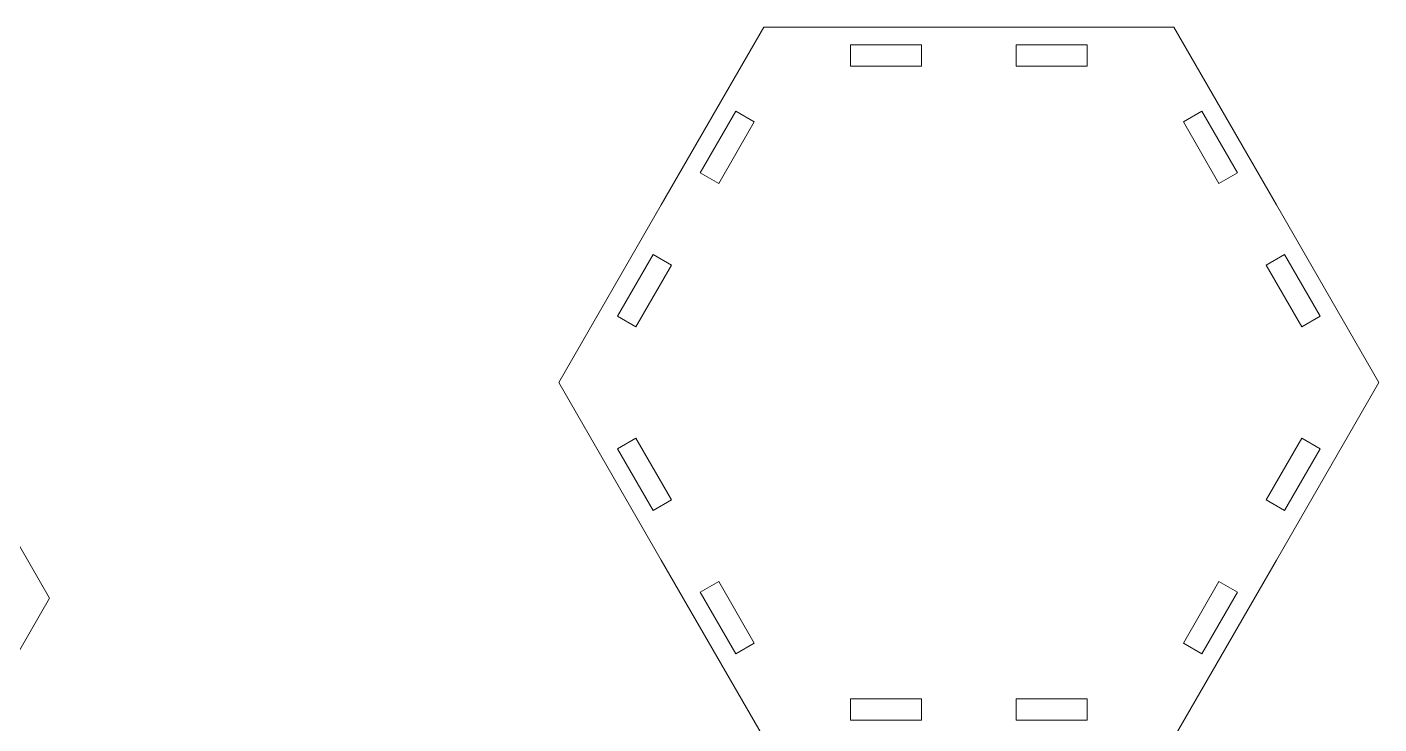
# Model space of a CAD drawing. Header units: centimetres. Extents: x -74 to 37, y -17 to 14.
# Drawn here: x -59.48 to -40.45, y -7.08 to 2.72 of the extents above; entities that cross this region are included whole.
import ezdxf

# ---------------------------------------------------------------- set-up
doc = ezdxf.new("R2010")
doc.units = ezdxf.units.CM
doc.header["$MEASUREMENT"] = 0
doc.layers.add('layer 1', color=7, linetype='Continuous')

msp = doc.modelspace()

# ---------------------------------------------------------------- linework, layer by layer
at = {"layer": 'layer 1', "color": 250, "lineweight": 9}
for points, knots in [([(-49.11114, 2.72005), (-49.11114, 2.72005), (-46.22439, 2.72005), (-46.22439, 2.72005), (-46.22439, 2.72005), (-46.22439, 2.72005), (-43.33764, 2.72006), (-43.33764, 2.72006), (-43.33764, 2.72006), (-43.33764, 2.72006), (-41.89426, 0.22006), (-41.89426, 0.22006), (-41.89426, 0.22006), (-41.89426, 0.22006), (-40.45089, -2.27994), (-40.45089, -2.27994), (-40.45089, -2.27994), (-40.45089, -2.27994), (-41.89427, -4.77994), (-41.89427, -4.77994), (-41.89427, -4.77994), (-41.89427, -4.77994), (-43.33764, -7.27993), (-43.33764, -7.27993), (-43.33764, -7.27993), (-43.33764, -7.27993), (-46.22439, -7.27993), (-46.22439, -7.27993), (-46.22439, -7.27993), (-46.22439, -7.27993), (-49.11114, -7.27994), (-49.11114, -7.27994), (-49.11114, -7.27994), (-49.11114, -7.27994), (-50.55452, -4.77994), (-50.55452, -4.77994), (-50.55452, -4.77994), (-50.55452, -4.77994), (-51.99789, -2.27994), (-51.99789, -2.27994), (-51.99789, -2.27994), (-51.99789, -2.27994), (-50.55451, 0.22006), (-50.55451, 0.22006), (-50.55451, 0.22006), (-50.55451, 0.22006), (-49.11114, 2.72005), (-49.11114, 2.72005)], [0, 0, 0, 0, 0.07692308, 0.07692308, 0.07692308, 0.07692308, 0.15384615, 0.15384615, 0.15384615, 0.15384615, 0.23076923, 0.23076923, 0.23076923, 0.23076923, 0.30769231, 0.30769231, 0.30769231, 0.30769231, 0.38461538, 0.38461538, 0.38461538, 0.38461538, 0.46153846, 0.46153846, 0.46153846, 0.46153846, 0.53846154, 0.53846154, 0.53846154, 0.53846154, 0.61538462, 0.61538462, 0.61538462, 0.61538462, 0.69230769, 0.69230769, 0.69230769, 0.69230769, 0.76923077, 0.76923077, 0.76923077, 0.76923077, 0.84615385, 0.84615385, 0.84615385, 0.84615385, 1, 1, 1, 1]), ([(-47.88909, 2.47005), (-47.88909, 2.47005), (-46.88909, 2.47005), (-46.88909, 2.47005), (-46.88909, 2.47005), (-46.88909, 2.47005), (-46.88909, 2.17005), (-46.88909, 2.17005), (-46.88909, 2.17005), (-46.88909, 2.17005), (-47.88909, 2.17004), (-47.88909, 2.17004), (-47.88909, 2.17004), (-47.88909, 2.17004), (-47.88909, 2.47005), (-47.88909, 2.47005)], [0, 0, 0, 0, 0.2, 0.2, 0.2, 0.2, 0.4, 0.4, 0.4, 0.4, 0.6, 0.6, 0.6, 0.6, 1, 1, 1, 1]), ([(-45.55969, 2.47005), (-45.55969, 2.47005), (-44.55969, 2.47005), (-44.55969, 2.47005), (-44.55969, 2.47005), (-44.55969, 2.47005), (-44.55969, 2.17005), (-44.55969, 2.17005), (-44.55969, 2.17005), (-44.55969, 2.17005), (-45.55969, 2.17005), (-45.55969, 2.17005), (-45.55969, 2.17005), (-45.55969, 2.17005), (-45.55969, 2.47005), (-45.55969, 2.47005)], [0, 0, 0, 0, 0.2, 0.2, 0.2, 0.2, 0.4, 0.4, 0.4, 0.4, 0.6, 0.6, 0.6, 0.6, 1, 1, 1, 1]), ([(-50.00565, 0.6707), (-50.00565, 0.6707), (-49.50565, 1.53673), (-49.50565, 1.53673), (-49.50565, 1.53673), (-49.50565, 1.53673), (-49.24584, 1.38673), (-49.24584, 1.38673), (-49.24584, 1.38673), (-49.24584, 1.38673), (-49.74584, 0.5207), (-49.74584, 0.5207), (-49.74584, 0.5207), (-49.74584, 0.5207), (-50.00565, 0.6707), (-50.00565, 0.6707)], [0, 0, 0, 0, 0.2, 0.2, 0.2, 0.2, 0.4, 0.4, 0.4, 0.4, 0.6, 0.6, 0.6, 0.6, 1, 1, 1, 1]), ([(-42.94313, 1.53673), (-42.94313, 1.53673), (-42.44313, 0.6707), (-42.44313, 0.6707), (-42.44313, 0.6707), (-42.44313, 0.6707), (-42.70294, 0.5207), (-42.70294, 0.5207), (-42.70294, 0.5207), (-42.70294, 0.5207), (-43.20294, 1.38672), (-43.20294, 1.38672), (-43.20294, 1.38672), (-43.20294, 1.38672), (-42.94313, 1.53673), (-42.94313, 1.53673)], [0, 0, 0, 0, 0.2, 0.2, 0.2, 0.2, 0.4, 0.4, 0.4, 0.4, 0.6, 0.6, 0.6, 0.6, 1, 1, 1, 1]), ([(-67.82535, -0.31291), (-67.82535, -0.31291), (-64.9386, -0.31291), (-64.9386, -0.31291), (-64.9386, -0.31291), (-64.9386, -0.31291), (-62.05185, -0.3129), (-62.05185, -0.3129), (-62.05185, -0.3129), (-62.05185, -0.3129), (-60.60847, -2.8129), (-60.60847, -2.8129), (-60.60847, -2.8129), (-60.60847, -2.8129), (-59.1651, -5.3129), (-59.1651, -5.3129), (-59.1651, -5.3129), (-59.1651, -5.3129), (-60.60848, -7.8129), (-60.60848, -7.8129), (-60.60848, -7.8129), (-60.60848, -7.8129), (-62.05185, -10.31289), (-62.05185, -10.31289), (-62.05185, -10.31289), (-62.05185, -10.31289), (-64.9386, -10.31289), (-64.9386, -10.31289), (-64.9386, -10.31289), (-64.9386, -10.31289), (-67.82535, -10.3129), (-67.82535, -10.3129), (-67.82535, -10.3129), (-67.82535, -10.3129), (-69.26873, -7.8129), (-69.26873, -7.8129), (-69.26873, -7.8129), (-69.26873, -7.8129), (-70.7121, -5.3129), (-70.7121, -5.3129), (-70.7121, -5.3129), (-70.7121, -5.3129), (-69.26872, -2.8129), (-69.26872, -2.8129), (-69.26872, -2.8129), (-69.26872, -2.8129), (-67.82535, -0.31291), (-67.82535, -0.31291)], [0, 0, 0, 0, 0.07692308, 0.07692308, 0.07692308, 0.07692308, 0.15384615, 0.15384615, 0.15384615, 0.15384615, 0.23076923, 0.23076923, 0.23076923, 0.23076923, 0.30769231, 0.30769231, 0.30769231, 0.30769231, 0.38461538, 0.38461538, 0.38461538, 0.38461538, 0.46153846, 0.46153846, 0.46153846, 0.46153846, 0.53846154, 0.53846154, 0.53846154, 0.53846154, 0.61538462, 0.61538462, 0.61538462, 0.61538462, 0.69230769, 0.69230769, 0.69230769, 0.69230769, 0.76923077, 0.76923077, 0.76923077, 0.76923077, 0.84615385, 0.84615385, 0.84615385, 0.84615385, 1, 1, 1, 1]), ([(-51.17035, -1.34662), (-51.17035, -1.34662), (-50.67035, -0.48059), (-50.67035, -0.48059), (-50.67035, -0.48059), (-50.67035, -0.48059), (-50.41054, -0.63059), (-50.41054, -0.63059), (-50.41054, -0.63059), (-50.41054, -0.63059), (-50.91054, -1.49662), (-50.91054, -1.49662), (-50.91054, -1.49662), (-50.91054, -1.49662), (-51.17035, -1.34662), (-51.17035, -1.34662)], [0, 0, 0, 0, 0.2, 0.2, 0.2, 0.2, 0.4, 0.4, 0.4, 0.4, 0.6, 0.6, 0.6, 0.6, 1, 1, 1, 1]), ([(-41.77843, -0.48059), (-41.77843, -0.48059), (-41.27843, -1.34662), (-41.27843, -1.34662), (-41.27843, -1.34662), (-41.27843, -1.34662), (-41.53824, -1.49662), (-41.53824, -1.49662), (-41.53824, -1.49662), (-41.53824, -1.49662), (-42.03824, -0.63059), (-42.03824, -0.63059), (-42.03824, -0.63059), (-42.03824, -0.63059), (-41.77843, -0.48059), (-41.77843, -0.48059)], [0, 0, 0, 0, 0.2, 0.2, 0.2, 0.2, 0.4, 0.4, 0.4, 0.4, 0.6, 0.6, 0.6, 0.6, 1, 1, 1, 1]), ([(-50.67035, -4.07929), (-50.67035, -4.07929), (-51.17035, -3.21326), (-51.17035, -3.21326), (-51.17035, -3.21326), (-51.17035, -3.21326), (-50.91054, -3.06326), (-50.91054, -3.06326), (-50.91054, -3.06326), (-50.91054, -3.06326), (-50.41054, -3.92929), (-50.41054, -3.92929), (-50.41054, -3.92929), (-50.41054, -3.92929), (-50.67035, -4.07929), (-50.67035, -4.07929)], [0, 0, 0, 0, 0.2, 0.2, 0.2, 0.2, 0.4, 0.4, 0.4, 0.4, 0.6, 0.6, 0.6, 0.6, 1, 1, 1, 1]), ([(-41.27843, -3.21326), (-41.27843, -3.21326), (-41.77843, -4.07929), (-41.77843, -4.07929), (-41.77843, -4.07929), (-41.77843, -4.07929), (-42.03824, -3.92929), (-42.03824, -3.92929), (-42.03824, -3.92929), (-42.03824, -3.92929), (-41.53824, -3.06326), (-41.53824, -3.06326), (-41.53824, -3.06326), (-41.53824, -3.06326), (-41.27843, -3.21326), (-41.27843, -3.21326)], [0, 0, 0, 0, 0.2, 0.2, 0.2, 0.2, 0.4, 0.4, 0.4, 0.4, 0.6, 0.6, 0.6, 0.6, 1, 1, 1, 1]), ([(-49.50565, -6.09661), (-49.50565, -6.09661), (-50.00565, -5.23058), (-50.00565, -5.23058), (-50.00565, -5.23058), (-50.00565, -5.23058), (-49.74584, -5.08058), (-49.74584, -5.08058), (-49.74584, -5.08058), (-49.74584, -5.08058), (-49.24584, -5.9466), (-49.24584, -5.9466), (-49.24584, -5.9466), (-49.24584, -5.9466), (-49.50565, -6.09661), (-49.50565, -6.09661)], [0, 0, 0, 0, 0.2, 0.2, 0.2, 0.2, 0.4, 0.4, 0.4, 0.4, 0.6, 0.6, 0.6, 0.6, 1, 1, 1, 1]), ([(-42.44313, -5.23058), (-42.44313, -5.23058), (-42.94313, -6.09661), (-42.94313, -6.09661), (-42.94313, -6.09661), (-42.94313, -6.09661), (-43.20294, -5.9466), (-43.20294, -5.9466), (-43.20294, -5.9466), (-43.20294, -5.9466), (-42.70294, -5.08058), (-42.70294, -5.08058), (-42.70294, -5.08058), (-42.70294, -5.08058), (-42.44313, -5.23058), (-42.44313, -5.23058)], [0, 0, 0, 0, 0.2, 0.2, 0.2, 0.2, 0.4, 0.4, 0.4, 0.4, 0.6, 0.6, 0.6, 0.6, 1, 1, 1, 1]), ([(-46.88909, -7.02993), (-46.88909, -7.02993), (-47.88909, -7.02993), (-47.88909, -7.02993), (-47.88909, -7.02993), (-47.88909, -7.02993), (-47.88909, -6.72992), (-47.88909, -6.72992), (-47.88909, -6.72992), (-47.88909, -6.72992), (-46.88909, -6.72993), (-46.88909, -6.72993), (-46.88909, -6.72993), (-46.88909, -6.72993), (-46.88909, -7.02993), (-46.88909, -7.02993)], [0, 0, 0, 0, 0.2, 0.2, 0.2, 0.2, 0.4, 0.4, 0.4, 0.4, 0.6, 0.6, 0.6, 0.6, 1, 1, 1, 1]), ([(-44.55969, -7.02993), (-44.55969, -7.02993), (-45.55969, -7.02993), (-45.55969, -7.02993), (-45.55969, -7.02993), (-45.55969, -7.02993), (-45.55969, -6.72993), (-45.55969, -6.72993), (-45.55969, -6.72993), (-45.55969, -6.72993), (-44.55969, -6.72992), (-44.55969, -6.72992), (-44.55969, -6.72992), (-44.55969, -6.72992), (-44.55969, -7.02993), (-44.55969, -7.02993)], [0, 0, 0, 0, 0.2, 0.2, 0.2, 0.2, 0.4, 0.4, 0.4, 0.4, 0.6, 0.6, 0.6, 0.6, 1, 1, 1, 1])]:
    msp.add_open_spline(points, degree=3, knots=knots, dxfattribs=at)

doc.saveas('drawing.dxf')
